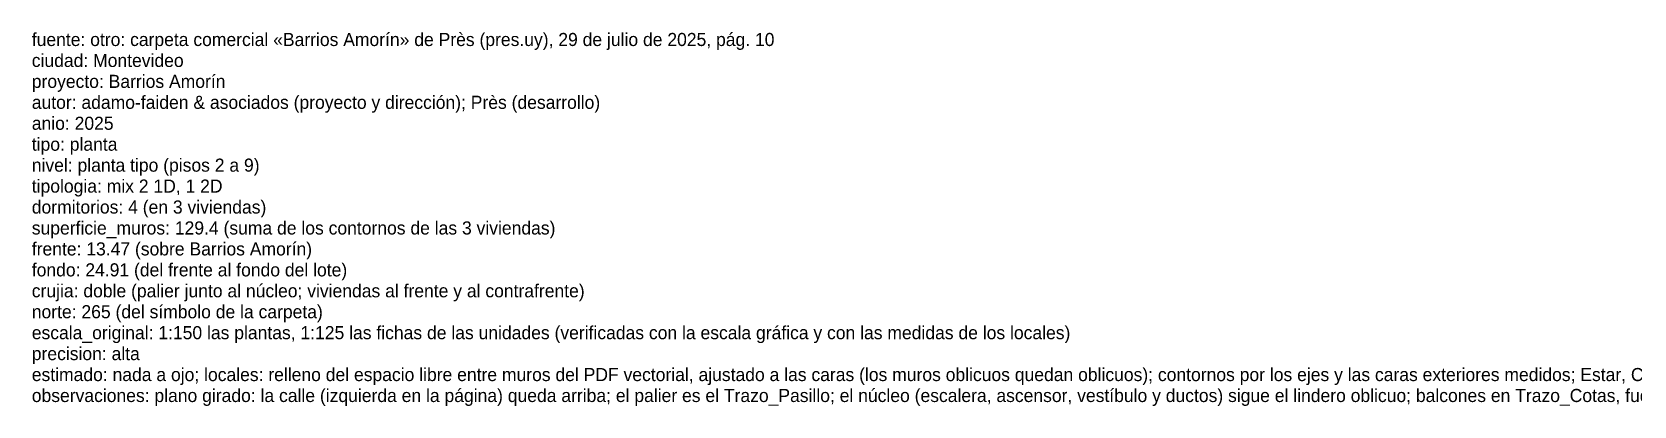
# Model space of a CAD drawing. Header units: metres. Extents: x 0 to 95.2, y 0 to 26.2.
# Drawn here: x 17.02 to 47.61, y 19.03 to 26.18 of the extents above; entities that cross this region are included whole.
import ezdxf

# ---------------------------------------------------------------- set-up
doc = ezdxf.new("R2010")
doc.units = ezdxf.units.M
doc.layers.add('Trazo_Datos', color=7, linetype='Continuous')

msp = doc.modelspace()

# ---------------------------------------------------------------- texts
at = {"layer": 'Trazo_Datos'}
for s, p in [('fuente: otro: carpeta comercial «Barrios Amorín» de Près (pres.uy), 29 de julio de 2025, pág. 10', (17.02, 25.91)), ('ciudad: Montevideo', (17.02, 25.51)), ('proyecto: Barrios Amorín', (17.02, 25.11)), ('autor: adamo-faiden & asociados (proyecto y dirección); Près (desarrollo)', (17.02, 24.71)), ('anio: 2025', (17.02, 24.31)), ('tipo: planta', (17.02, 23.91)), ('nivel: planta tipo (pisos 2 a 9)', (17.02, 23.51)), ('tipologia: mix 2 1D, 1 2D', (17.02, 23.11)), ('dormitorios: 4 (en 3 viviendas)', (17.02, 22.71)), ('superficie_muros: 129.4 (suma de los contornos de las 3 viviendas)', (17.02, 22.31)), ('frente: 13.47 (sobre Barrios Amorín)', (17.02, 21.91)), ('fondo: 24.91 (del frente al fondo del lote)', (17.02, 21.51)), ('crujia: doble (palier junto al núcleo; viviendas al frente y al contrafrente)', (17.02, 21.11)), ('norte: 265 (del símbolo de la carpeta)', (17.02, 20.71)), ('escala_original: 1:150 las plantas, 1:125 las fichas de las unidades (verificadas con la escala gráfica y con las medidas de los locales)', (17.02, 20.31)), ('precision: alta', (17.02, 19.91)), ('estimado: nada a ojo; locales: relleno del espacio libre entre muros del PDF vectorial, ajustado a las caras (los muros oblicuos quedan oblicuos); contornos por los ejes y las caras exteriores medidos; Estar, Comedor y Cocina integrada son un mismo ambiente: sus límites (sin muro) se trazaron según el amueblamiento de la ficha, por eso el comedor puede no tocar la fachada; el equipamiento es el de la ficha de la unidad (1:125) calzada sobre la planta por correlación de muros (86-98 %)', (17.02, 19.51)), ('observaciones: plano girado: la calle (izquierda en la página) queda arriba; el palier es el Trazo_Pasillo; el núcleo (escalera, ascensor, vestíbulo y ductos) sigue el lindero oblicuo; balcones en Trazo_Cotas, fuera de los contornos; Trazo_Patios: lo libre del lote a esta altura (sobre los patios del piso 1); 8 pisos iguales (24 viviendas); PB (hall y cocheras), subsuelo (cocheras) y piso 10 (azotea común) sin viviendas, sin DXF; Barrios Amorín 1168, Palermo; lote irregular de 237 m² (el lindero de arriba en la página es oblicuo, 9,1°)', (17.02, 19.11))]:
    msp.add_text(s, height=0.25, dxfattribs=at).set_placement(p)

doc.saveas('drawing.dxf')
